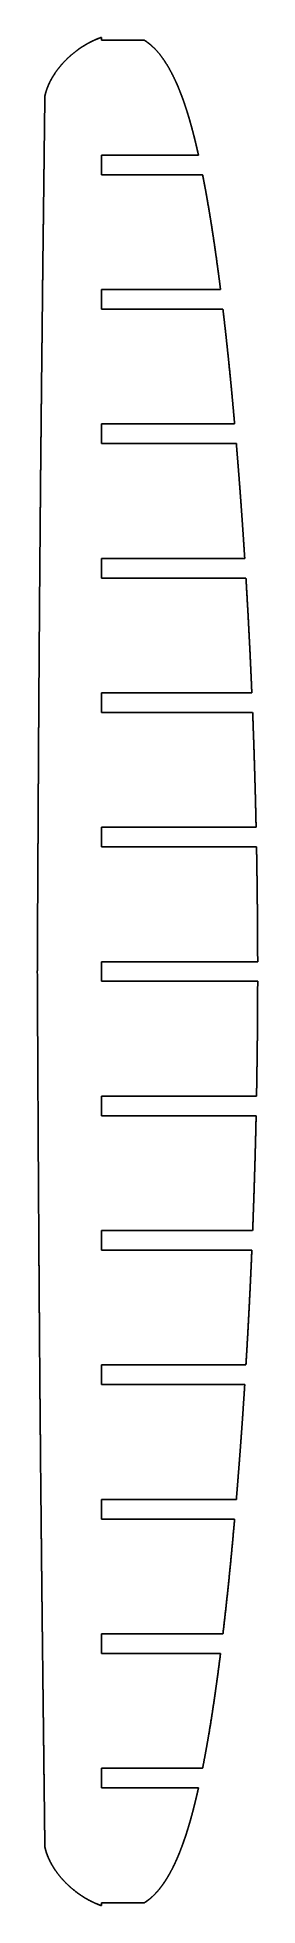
# Model space of a CAD drawing. Header units: metres. Extents: x 28 to 71, y -181 to 181.
import ezdxf

# ---------------------------------------------------------------- set-up
doc = ezdxf.new("R2010")
doc.units = ezdxf.units.M

msp = doc.modelspace()

# ---------------------------------------------------------------- linework, layer by layer
for p, q in [((40.28, 180.1, 275), (48.61, 180.1, 275)), ((40.28, 157.9, 275), (59.07, 157.9, 275)), ((40.28, 154.1, 275), (59.87, 154.1, 275)), ((40.28, 131.9, 275), (63.34, 131.9, 275)), ((40.28, 128.1, 275), (63.8, 128.1, 275)), ((40.28, 105.9, 275), (66.07, 105.9, 275)), ((40.28, 102.1, 275), (66.4, 102.1, 275)), ((40.28, 79.9, 275), (68.03, 79.9, 275)), ((40.28, 76.1, 275), (68.26, 76.1, 275)), ((40.28, 53.9, 275), (69.4, 53.9, 275)), ((40.28, 50.1, 275), (69.56, 50.1, 275)), ((40.28, 27.9, 275), (70.23, 27.9, 275)), ((40.28, 24.1, 275), (70.31, 24.1, 275)), ((40.28, 1.9, 275), (70.53, 1.9, 275)), ((40.28, -1.9, 275), (70.53, -1.9, 275)), ((40.28, -24.1, 275), (70.31, -24.1, 275)), ((40.28, -27.9, 275), (70.23, -27.9, 275)), ((40.28, -50.1, 275), (69.56, -50.1, 275)), ((40.28, -53.9, 275), (69.4, -53.9, 275)), ((40.28, -76.1, 275), (68.26, -76.1, 275)), ((40.28, -79.9, 275), (68.03, -79.9, 275)), ((40.28, -102.1, 275), (66.4, -102.1, 275)), ((40.28, -105.9, 275), (66.07, -105.9, 275)), ((40.28, -128.1, 275), (63.8, -128.1, 275)), ((40.28, -131.9, 275), (63.34, -131.9, 275)), ((40.28, -154.1, 275), (59.87, -154.1, 275)), ((40.28, -157.9, 275), (59.07, -157.9, 275)), ((40.28, -180.1, 275), (48.61, -180.1, 275))]:
    msp.add_line(p, q)
for points, knots in [([(40.28, 180.67, 275), (40.15, 180.62, 275), (40.02, 180.58, 275), (39.89, 180.53, 275), (39.76, 180.48, 275), (39.63, 180.43, 275), (39.5, 180.38, 275), (39.37, 180.33, 275), (38.67, 180.03, 275), (38.11, 179.76, 275), (37.56, 179.47, 275), (37.02, 179.16, 275), (36.5, 178.83, 275), (35.98, 178.48, 275), (35.48, 178.11, 275), (34.46, 177.29, 275), (33.94, 176.83, 275), (33.43, 176.36, 275), (32.95, 175.86, 275), (32.49, 175.34, 275), (32.05, 174.81, 275), (31.63, 174.25, 275), (30.92, 173.18, 275), (30.61, 172.67, 275), (30.32, 172.15, 275), (30.06, 171.61, 275), (29.83, 171.06, 275), (29.62, 170.5, 275), (29.46, 169.92, 275), (29.33, 169.34, 275)], [0, 0, 0, 0, 0, 0, 0, 0, 0, 0.067935, 0.067935, 0.067935, 0.067935, 0.067935, 0.067935, 0.067935, 0.371287, 0.371287, 0.371287, 0.371287, 0.371287, 0.371287, 0.371287, 0.708925, 0.708925, 0.708925, 0.708925, 0.708925, 0.708925, 0.708925, 1, 1, 1, 1, 1, 1, 1, 1, 1]), ([(59.07, 157.9, 275), (59.04, 158.02, 275), (59.02, 158.13, 275), (58.99, 158.25, 275), (58.96, 158.37, 275), (58.94, 158.48, 275), (58.91, 158.6, 275), (58.88, 158.71, 275), (58.76, 159.27, 275), (58.66, 159.7, 275), (58.55, 160.13, 275), (58.45, 160.55, 275), (58.35, 160.97, 275), (58.25, 161.38, 275), (58.14, 161.79, 275), (57.88, 162.79, 275), (57.72, 163.38, 275), (57.57, 163.95, 275), (57.41, 164.52, 275), (57.24, 165.07, 275), (57.08, 165.6, 275), (56.92, 166.13, 275), (56.59, 167.15, 275), (56.42, 167.66, 275), (56.25, 168.17, 275), (56.07, 168.68, 275), (55.88, 169.19, 275), (55.69, 169.69, 275), (55.49, 170.19, 275), (54.89, 171.67, 275), (54.46, 172.64, 275), (54, 173.6, 275), (53.5, 174.54, 275), (52.97, 175.46, 275), (52.39, 176.35, 275), (51.75, 177.2, 275), (50.78, 178.3, 275), (50.5, 178.59, 275), (50.21, 178.87, 275), (49.91, 179.15, 275), (49.6, 179.41, 275), (49.28, 179.65, 275), (48.95, 179.89, 275), (48.61, 180.1, 275)], [0, 0, 0, 0, 0, 0, 0, 0, 0, 0.031806, 0.031806, 0.031806, 0.031806, 0.031806, 0.031806, 0.031806, 0.151583, 0.151583, 0.151583, 0.151583, 0.151583, 0.151583, 0.151583, 0.331233, 0.331233, 0.331233, 0.331233, 0.331233, 0.331233, 0.331233, 0.510652, 0.510652, 0.510652, 0.510652, 0.510652, 0.510652, 0.510652, 0.86534, 0.86534, 0.86534, 0.86534, 0.86534, 0.86534, 0.86534, 1, 1, 1, 1, 1, 1, 1, 1, 1]), ([(29.33, 169.34, 275), (29.33, 169.34, 275), (29.33, 169.34, 275), (29.33, 169.34, 275), (29.33, 169.34, 275), (29.33, 169.34, 275), (29.33, 169.34, 275), (29.33, 169.34, 275), (29.33, 169.34, 275), (29.33, 169.34, 275), (29.33, 169.33, 275), (29.33, 169.33, 275), (29.33, 169.33, 275), (29.33, 169.32, 275), (29.33, 169.32, 275), (29.33, 169.3, 275), (29.33, 169.29, 275), (29.33, 169.28, 275), (29.33, 169.27, 275), (29.33, 169.26, 275), (29.33, 169.24, 275), (29.33, 169.22, 275), (29.33, 169.18, 275), (29.33, 169.15, 275), (29.32, 169.12, 275), (29.32, 169.09, 275), (29.32, 169.05, 275), (29.32, 169.01, 275), (29.32, 168.96, 275), (29.32, 168.84, 275), (29.32, 168.77, 275), (29.32, 168.7, 275), (29.32, 168.62, 275), (29.32, 168.55, 275), (29.32, 168.48, 275), (29.32, 168.4, 275), (29.31, 168.19, 275), (29.31, 168.04, 275), (29.31, 167.9, 275), (29.31, 167.75, 275), (29.31, 167.61, 275), (29.3, 167.46, 275), (29.3, 167.32, 275), (29.3, 166.95, 275), (29.3, 166.72, 275), (29.29, 166.5, 275), (29.29, 166.27, 275), (29.29, 166.05, 275), (29.28, 165.82, 275), (29.28, 165.59, 275), (29.27, 164.88, 275), (29.27, 164.39, 275), (29.26, 163.91, 275), (29.26, 163.42, 275), (29.25, 162.93, 275), (29.24, 162.44, 275), (29.24, 161.95, 275), (29.23, 161.12, 275), (29.22, 160.76, 275), (29.22, 160.4, 275), (29.21, 160.02, 275), (29.21, 159.63, 275), (29.21, 159.22, 275), (29.2, 158.81, 275), (29.19, 158.16, 275), (29.19, 157.94, 275), (29.19, 157.72, 275), (29.18, 157.5, 275), (29.18, 157.27, 275), (29.18, 157.04, 275), (29.18, 156.81, 275), (29.17, 156.27, 275), (29.17, 155.98, 275), (29.16, 155.69, 275), (29.16, 155.39, 275), (29.16, 155.1, 275), (29.15, 154.81, 275), (29.15, 154.51, 275), (29.13, 152.86, 275), (29.11, 151.5, 275), (29.1, 150.14, 275), (29.08, 148.78, 275), (29.06, 147.42, 275), (29.05, 146.06, 275), (29.03, 144.71, 275), (28.98, 140.75, 275), (28.95, 138.16, 275), (28.92, 135.57, 275), (28.89, 132.97, 275), (28.86, 130.38, 275), (28.84, 127.79, 275), (28.81, 125.19, 275), (28.75, 119.89, 275), (28.72, 117.17, 275), (28.69, 114.46, 275), (28.66, 111.74, 275), (28.63, 109.03, 275), (28.61, 106.31, 275), (28.58, 103.6, 275), (28.53, 98.87, 275), (28.51, 96.85, 275), (28.49, 94.83, 275), (28.47, 92.81, 275), (28.46, 90.79, 275), (28.44, 88.77, 275), (28.42, 86.75, 275), (28.39, 82.71, 275), (28.37, 80.69, 275), (28.35, 78.67, 275), (28.34, 76.65, 275), (28.32, 74.63, 275), (28.3, 72.61, 275), (28.29, 70.59, 275), (28.24, 63.95, 275), (28.21, 59.32, 275), (28.17, 54.7, 275), (28.14, 50.07, 275), (28.11, 45.45, 275), (28.09, 40.83, 275), (28.06, 36.2, 275), (28.02, 29.9, 275), (28.01, 28.23, 275), (28, 26.56, 275), (28, 24.88, 275), (27.99, 23.21, 275), (27.98, 21.54, 275), (27.97, 19.86, 275), (27.96, 17.6, 275), (27.95, 17.02, 275), (27.95, 16.45, 275), (27.95, 15.89, 275), (27.94, 15.35, 275), (27.94, 14.82, 275), (27.94, 14.31, 275), (27.93, 13.3, 275), (27.93, 12.82, 275), (27.93, 12.34, 275), (27.93, 11.89, 275), (27.92, 11.44, 275), (27.92, 11, 275), (27.92, 10.58, 275), (27.91, 9.54, 275), (27.91, 8.91, 275), (27.91, 8.27, 275), (27.9, 7.64, 275), (27.9, 7.01, 275), (27.9, 6.38, 275), (27.89, 5.74, 275), (27.89, 4.79, 275), (27.89, 4.48, 275), (27.89, 4.17, 275), (27.88, 3.85, 275), (27.88, 3.54, 275), (27.88, 3.22, 275), (27.88, 2.91, 275), (27.88, 2.45, 275), (27.88, 2.3, 275), (27.88, 2.15, 275), (27.88, 2.01, 275), (27.87, 1.86, 275), (27.87, 1.71, 275), (27.87, 1.56, 275), (27.87, 1.32, 275), (27.87, 1.22, 275), (27.87, 1.12, 275), (27.87, 1.02, 275), (27.87, 0.92, 275), (27.87, 0.82, 275), (27.87, 0.72, 275), (27.87, 0.57, 275), (27.87, 0.52, 275), (27.87, 0.47, 275), (27.87, 0.42, 275), (27.87, 0.37, 275), (27.87, 0.32, 275), (27.87, 0.27, 275), (27.87, 0.19, 275), (27.87, 0.17, 275), (27.87, 0.14, 275), (27.87, 0.12, 275), (27.87, 0.1, 275), (27.87, 0.07, 275), (27.86, 0.05, 275), (27.86, 0.03, 275), (27.86, 0.02, 275), (27.86, 0.01, 275), (27.86, 0.01, 275), (27.86, 0, 275), (27.86, 0, 275), (27.86, 0, 275), (27.86, 0, 275), (27.86, 0, 275), (27.86, 0, 275), (27.86, 0, 275), (27.86, 0, 275), (27.86, 0, 275), (27.86, 0, 275), (27.86, -0.01, 275), (27.86, -0.01, 275), (27.86, -0.02, 275), (27.86, -0.02, 275), (27.86, -0.03, 275), (27.86, -0.04, 275), (27.86, -0.05, 275), (27.87, -0.08, 275), (27.87, -0.09, 275), (27.87, -0.11, 275), (27.87, -0.13, 275), (27.87, -0.15, 275), (27.87, -0.18, 275), (27.87, -0.2, 275), (27.87, -0.26, 275), (27.87, -0.29, 275), (27.87, -0.33, 275), (27.87, -0.36, 275), (27.87, -0.4, 275), (27.87, -0.44, 275), (27.87, -0.48, 275), (27.87, -0.58, 275), (27.87, -0.63, 275), (27.87, -0.68, 275), (27.87, -0.74, 275), (27.87, -0.8, 275), (27.87, -0.87, 275), (27.87, -0.94, 275), (27.87, -1.15, 275), (27.87, -1.3, 275), (27.87, -1.44, 275), (27.87, -1.59, 275), (27.87, -1.73, 275), (27.87, -1.88, 275), (27.88, -2.02, 275), (27.88, -2.39, 275), (27.88, -2.62, 275), (27.88, -2.84, 275), (27.88, -3.07, 275), (27.88, -3.29, 275), (27.88, -3.52, 275), (27.88, -3.74, 275), (27.89, -4.46, 275), (27.89, -4.95, 275), (27.89, -5.43, 275), (27.9, -5.92, 275), (27.9, -6.41, 275), (27.9, -6.9, 275), (27.9, -7.39, 275), (27.91, -8.22, 275), (27.91, -8.57, 275), (27.91, -8.94, 275), (27.91, -9.32, 275), (27.92, -9.71, 275), (27.92, -10.12, 275), (27.92, -10.53, 275), (27.92, -11.18, 275), (27.92, -11.39, 275), (27.93, -11.62, 275), (27.93, -11.84, 275), (27.93, -12.07, 275), (27.93, -12.3, 275), (27.93, -12.53, 275), (27.93, -13.06, 275), (27.93, -13.36, 275), (27.94, -13.65, 275), (27.94, -13.94, 275), (27.94, -14.24, 275), (27.94, -14.53, 275), (27.94, -14.83, 275), (27.95, -16.48, 275), (27.96, -17.84, 275), (27.96, -19.2, 275), (27.97, -20.56, 275), (27.98, -21.91, 275), (27.99, -23.27, 275), (27.99, -24.63, 275), (28.02, -28.58, 275), (28.03, -31.18, 275), (28.04, -33.77, 275), (28.06, -36.36, 275), (28.07, -38.96, 275), (28.09, -41.55, 275), (28.11, -44.14, 275), (28.14, -49.45, 275), (28.16, -52.16, 275), (28.18, -54.88, 275), (28.19, -57.59, 275), (28.21, -60.31, 275), (28.23, -63.02, 275), (28.25, -65.74, 275), (28.29, -70.47, 275), (28.3, -72.49, 275), (28.32, -74.51, 275), (28.33, -76.53, 275), (28.35, -78.55, 275), (28.37, -80.57, 275), (28.38, -82.59, 275), (28.42, -86.63, 275), (28.44, -88.65, 275), (28.46, -90.67, 275), (28.47, -92.69, 275), (28.49, -94.7, 275), (28.51, -96.72, 275), (28.53, -98.74, 275), (28.6, -105.39, 275), (28.64, -110.01, 275), (28.69, -114.64, 275), (28.74, -119.26, 275), (28.79, -123.89, 275), (28.84, -128.51, 275), (28.9, -133.14, 275), (28.97, -139.43, 275), (28.99, -141.11, 275), (29.01, -142.78, 275), (29.03, -144.45, 275), (29.05, -146.13, 275), (29.07, -147.8, 275), (29.09, -149.47, 275), (29.12, -151.74, 275), (29.12, -152.32, 275), (29.13, -152.89, 275), (29.14, -153.45, 275), (29.14, -153.99, 275), (29.15, -154.52, 275), (29.15, -155.03, 275), (29.17, -156.03, 275), (29.17, -156.52, 275), (29.18, -156.99, 275), (29.18, -157.45, 275), (29.19, -157.9, 275), (29.19, -158.33, 275), (29.2, -158.76, 275), (29.21, -159.8, 275), (29.22, -160.43, 275), (29.23, -161.06, 275), (29.24, -161.7, 275), (29.24, -162.33, 275), (29.25, -162.96, 275), (29.26, -163.6, 275), (29.27, -164.54, 275), (29.27, -164.86, 275), (29.28, -165.17, 275), (29.28, -165.49, 275), (29.28, -165.8, 275), (29.29, -166.12, 275), (29.29, -166.43, 275), (29.3, -166.89, 275), (29.3, -167.04, 275), (29.3, -167.19, 275), (29.3, -167.33, 275), (29.3, -167.48, 275), (29.31, -167.63, 275), (29.31, -167.78, 275), (29.31, -168.02, 275), (29.31, -168.12, 275), (29.31, -168.22, 275), (29.32, -168.32, 275), (29.32, -168.42, 275), (29.32, -168.52, 275), (29.32, -168.62, 275), (29.32, -168.77, 275), (29.32, -168.82, 275), (29.32, -168.87, 275), (29.32, -168.92, 275), (29.32, -168.97, 275), (29.32, -169.02, 275), (29.32, -169.07, 275), (29.33, -169.15, 275), (29.33, -169.17, 275), (29.33, -169.2, 275), (29.33, -169.22, 275), (29.33, -169.24, 275), (29.33, -169.27, 275), (29.33, -169.29, 275), (29.33, -169.31, 275), (29.33, -169.32, 275), (29.33, -169.32, 275), (29.33, -169.32, 275), (29.33, -169.33, 275), (29.33, -169.33, 275), (29.33, -169.33, 275), (29.33, -169.34, 275), (29.33, -169.34, 275), (29.33, -169.34, 275), (29.33, -169.34, 275), (29.33, -169.34, 275), (29.33, -169.34, 275), (29.33, -169.34, 275), (29.33, -169.34, 275)], [0, 0, 0, 0, 0, 0, 0, 0, 0, 0.002153, 0.002153, 0.002153, 0.002153, 0.002153, 0.002153, 0.002153, 0.004394, 0.004394, 0.004394, 0.004394, 0.004394, 0.004394, 0.004394, 0.006859, 0.006859, 0.006859, 0.006859, 0.006859, 0.006859, 0.006859, 0.009549, 0.009549, 0.009549, 0.009549, 0.009549, 0.009549, 0.009549, 0.013493, 0.013493, 0.013493, 0.013493, 0.013493, 0.013493, 0.013493, 0.021188, 0.021188, 0.021188, 0.021188, 0.021188, 0.021188, 0.021188, 0.033198, 0.033198, 0.033198, 0.033198, 0.033198, 0.033198, 0.033198, 0.059119, 0.059119, 0.059119, 0.059119, 0.059119, 0.059119, 0.059119, 0.077404, 0.077404, 0.077404, 0.077404, 0.077404, 0.077404, 0.077404, 0.086546, 0.086546, 0.086546, 0.086546, 0.086546, 0.086546, 0.086546, 0.09784, 0.09784, 0.09784, 0.09784, 0.09784, 0.09784, 0.09784, 0.150116, 0.150116, 0.150116, 0.150116, 0.150116, 0.150116, 0.150116, 0.24985, 0.24985, 0.24985, 0.24985, 0.24985, 0.24985, 0.24985, 0.35424, 0.35424, 0.35424, 0.35424, 0.35424, 0.35424, 0.35424, 0.431902, 0.431902, 0.431902, 0.431902, 0.431902, 0.431902, 0.431902, 0.509574, 0.509574, 0.509574, 0.509574, 0.509574, 0.509574, 0.509574, 0.687406, 0.687406, 0.687406, 0.687406, 0.687406, 0.687406, 0.687406, 0.751763, 0.751763, 0.751763, 0.751763, 0.751763, 0.751763, 0.751763, 0.774614, 0.774614, 0.774614, 0.774614, 0.774614, 0.774614, 0.774614, 0.797467, 0.797467, 0.797467, 0.797467, 0.797467, 0.797467, 0.797467, 0.832905, 0.832905, 0.832905, 0.832905, 0.832905, 0.832905, 0.832905, 0.850501, 0.850501, 0.850501, 0.850501, 0.850501, 0.850501, 0.850501, 0.858779, 0.858779, 0.858779, 0.858779, 0.858779, 0.858779, 0.858779, 0.864407, 0.864407, 0.864407, 0.864407, 0.864407, 0.864407, 0.864407, 0.867316, 0.867316, 0.867316, 0.867316, 0.867316, 0.867316, 0.867316, 0.868831, 0.868831, 0.868831, 0.868831, 0.868831, 0.868831, 0.868831, 0.869613, 0.869613, 0.869613, 0.869613, 0.869613, 0.869613, 0.869613, 0.870404, 0.870404, 0.870404, 0.870404, 0.870404, 0.870404, 0.870404, 0.871042, 0.871042, 0.871042, 0.871042, 0.871042, 0.871042, 0.871042, 0.87168, 0.87168, 0.87168, 0.87168, 0.87168, 0.87168, 0.87168, 0.87226, 0.87226, 0.87226, 0.87226, 0.87226, 0.87226, 0.87226, 0.872841, 0.872841, 0.872841, 0.872841, 0.872841, 0.872841, 0.872841, 0.873982, 0.873982, 0.873982, 0.873982, 0.873982, 0.873982, 0.873982, 0.875764, 0.875764, 0.875764, 0.875764, 0.875764, 0.875764, 0.875764, 0.87961, 0.87961, 0.87961, 0.87961, 0.87961, 0.87961, 0.87961, 0.882323, 0.882323, 0.882323, 0.882323, 0.882323, 0.882323, 0.882323, 0.883679, 0.883679, 0.883679, 0.883679, 0.883679, 0.883679, 0.883679, 0.885355, 0.885355, 0.885355, 0.885355, 0.885355, 0.885355, 0.885355, 0.893111, 0.893111, 0.893111, 0.893111, 0.893111, 0.893111, 0.893111, 0.907909, 0.907909, 0.907909, 0.907909, 0.907909, 0.907909, 0.907909, 0.923398, 0.923398, 0.923398, 0.923398, 0.923398, 0.923398, 0.923398, 0.934922, 0.934922, 0.934922, 0.934922, 0.934922, 0.934922, 0.934922, 0.946447, 0.946447, 0.946447, 0.946447, 0.946447, 0.946447, 0.946447, 0.972838, 0.972838, 0.972838, 0.972838, 0.972838, 0.972838, 0.972838, 0.982388, 0.982388, 0.982388, 0.982388, 0.982388, 0.982388, 0.982388, 0.98578, 0.98578, 0.98578, 0.98578, 0.98578, 0.98578, 0.98578, 0.989171, 0.989171, 0.989171, 0.989171, 0.989171, 0.989171, 0.989171, 0.994431, 0.994431, 0.994431, 0.994431, 0.994431, 0.994431, 0.994431, 0.997042, 0.997042, 0.997042, 0.997042, 0.997042, 0.997042, 0.997042, 0.99827, 0.99827, 0.99827, 0.99827, 0.99827, 0.99827, 0.99827, 0.999106, 0.999106, 0.999106, 0.999106, 0.999106, 0.999106, 0.999106, 0.999537, 0.999537, 0.999537, 0.999537, 0.999537, 0.999537, 0.999537, 0.999762, 0.999762, 0.999762, 0.999762, 0.999762, 0.999762, 0.999762, 0.999847, 0.999847, 0.999847, 0.999847, 0.999847, 0.999847, 0.999847, 1, 1, 1, 1, 1, 1, 1, 1, 1]), ([(63.34, 131.9, 275), (63.26, 132.53, 275), (63.18, 133.16, 275), (63.1, 133.79, 275), (63.02, 134.42, 275), (62.93, 135.05, 275), (62.85, 135.67, 275), (62.76, 136.3, 275), (62.48, 138.41, 275), (62.27, 139.88, 275), (62.05, 141.35, 275), (61.83, 142.83, 275), (61.6, 144.3, 275), (61.37, 145.77, 275), (61.12, 147.23, 275), (60.75, 149.38, 275), (60.63, 150.05, 275), (60.51, 150.73, 275), (60.39, 151.4, 275), (60.26, 152.08, 275), (60.13, 152.75, 275), (60, 153.43, 275), (59.87, 154.1, 275)], [0, 0, 0, 0, 0, 0, 0, 0, 0, 0.225758, 0.225758, 0.225758, 0.225758, 0.225758, 0.225758, 0.225758, 0.755694, 0.755694, 0.755694, 0.755694, 0.755694, 0.755694, 0.755694, 1, 1, 1, 1, 1, 1, 1, 1, 1]), ([(66.07, 105.9, 275), (65.95, 107.24, 275), (65.83, 108.58, 275), (65.71, 109.92, 275), (65.59, 111.25, 275), (65.46, 112.59, 275), (65.33, 113.93, 275), (65.2, 115.27, 275), (64.92, 118.04, 275), (64.77, 119.48, 275), (64.62, 120.92, 275), (64.46, 122.36, 275), (64.3, 123.79, 275), (64.14, 125.23, 275), (63.98, 126.66, 275), (63.8, 128.1, 275)], [0, 0, 0, 0, 0, 0, 0, 0, 0, 0.481874, 0.481874, 0.481874, 0.481874, 0.481874, 0.481874, 0.481874, 1, 1, 1, 1, 1, 1, 1, 1, 1]), ([(68.03, 79.9, 275), (67.94, 81.21, 275), (67.86, 82.51, 275), (67.77, 83.82, 275), (67.68, 85.12, 275), (67.59, 86.43, 275), (67.5, 87.73, 275), (67.41, 89.04, 275), (67.27, 90.95, 275), (67.23, 91.55, 275), (67.18, 92.16, 275), (67.14, 92.76, 275), (67.09, 93.36, 275), (67.05, 93.97, 275), (67, 94.57, 275), (66.89, 96.04, 275), (66.82, 96.91, 275), (66.75, 97.77, 275), (66.68, 98.64, 275), (66.61, 99.5, 275), (66.54, 100.37, 275), (66.47, 101.23, 275), (66.4, 102.1, 275)], [0, 0, 0, 0, 0, 0, 0, 0, 0, 0.470279, 0.470279, 0.470279, 0.470279, 0.470279, 0.470279, 0.470279, 0.68786, 0.68786, 0.68786, 0.68786, 0.68786, 0.68786, 0.68786, 1, 1, 1, 1, 1, 1, 1, 1, 1]), ([(69.4, 53.9, 275), (69.3, 56.4, 275), (69.18, 58.9, 275), (69.07, 61.4, 275), (68.94, 63.9, 275), (68.82, 66.4, 275), (68.68, 68.9, 275), (68.54, 71.4, 275), (68.38, 74.18, 275), (68.36, 74.45, 275), (68.35, 74.73, 275), (68.33, 75, 275), (68.31, 75.28, 275), (68.3, 75.55, 275), (68.28, 75.83, 275), (68.26, 76.1, 275)], [0, 0, 0, 0, 0, 0, 0, 0, 0, 0.900917, 0.900917, 0.900917, 0.900917, 0.900917, 0.900917, 0.900917, 1, 1, 1, 1, 1, 1, 1, 1, 1]), ([(70.53, 1.9, 275), (70.53, 2.42, 275), (70.53, 2.93, 275), (70.53, 3.45, 275), (70.53, 3.97, 275), (70.53, 4.49, 275), (70.52, 5, 275), (70.52, 5.52, 275), (70.51, 8.29, 275), (70.49, 10.55, 275), (70.47, 12.81, 275), (70.45, 15.07, 275), (70.42, 17.33, 275), (70.39, 19.58, 275), (70.35, 21.84, 275), (70.31, 24.1, 275)], [0, 0, 0, 0, 0, 0, 0, 0, 0, 0.186311, 0.186311, 0.186311, 0.186311, 0.186311, 0.186311, 0.186311, 1, 1, 1, 1, 1, 1, 1, 1, 1]), ([(70.31, -24.1, 275), (70.35, -21.8, 275), (70.39, -19.51, 275), (70.42, -17.21, 275), (70.45, -14.92, 275), (70.48, -12.62, 275), (70.5, -10.33, 275), (70.51, -8.03, 275), (70.52, -5.26, 275), (70.52, -4.78, 275), (70.53, -4.3, 275), (70.53, -3.82, 275), (70.53, -3.34, 275), (70.53, -2.86, 275), (70.53, -2.38, 275), (70.53, -1.9, 275)], [0, 0, 0, 0, 0, 0, 0, 0, 0, 0.827208, 0.827208, 0.827208, 0.827208, 0.827208, 0.827208, 0.827208, 1, 1, 1, 1, 1, 1, 1, 1, 1]), ([(66.4, -102.1, 275), (66.46, -101.39, 275), (66.52, -100.68, 275), (66.57, -99.97, 275), (66.63, -99.27, 275), (66.69, -98.56, 275), (66.74, -97.85, 275), (66.8, -97.14, 275), (66.9, -95.81, 275), (66.95, -95.2, 275), (67, -94.58, 275), (67.05, -93.96, 275), (67.09, -93.34, 275), (67.14, -92.72, 275), (67.19, -92.1, 275), (67.28, -90.85, 275), (67.32, -90.23, 275), (67.37, -89.61, 275), (67.41, -88.99, 275), (67.46, -88.37, 275), (67.5, -87.74, 275), (67.55, -87.12, 275), (67.65, -85.67, 275), (67.7, -84.85, 275), (67.76, -84.02, 275), (67.81, -83.2, 275), (67.87, -82.37, 275), (67.92, -81.55, 275), (67.98, -80.72, 275), (68.03, -79.9, 275)], [0, 0, 0, 0, 0, 0, 0, 0, 0, 0.256745, 0.256745, 0.256745, 0.256745, 0.256745, 0.256745, 0.256745, 0.480487, 0.480487, 0.480487, 0.480487, 0.480487, 0.480487, 0.480487, 0.704231, 0.704231, 0.704231, 0.704231, 0.704231, 0.704231, 0.704231, 1, 1, 1, 1, 1, 1, 1, 1, 1]), ([(63.8, -128.1, 275), (64.1, -125.63, 275), (64.38, -123.16, 275), (64.65, -120.68, 275), (64.91, -118.21, 275), (65.16, -115.73, 275), (65.4, -113.26, 275), (65.63, -110.78, 275), (65.88, -108, 275), (65.91, -107.7, 275), (65.94, -107.4, 275), (65.96, -107.1, 275), (65.99, -106.8, 275), (66.02, -106.5, 275), (66.04, -106.2, 275), (66.07, -105.9, 275)], [0, 0, 0, 0, 0, 0, 0, 0, 0, 0.892009, 0.892009, 0.892009, 0.892009, 0.892009, 0.892009, 0.892009, 1, 1, 1, 1, 1, 1, 1, 1, 1]), ([(59.87, -154.1, 275), (60.05, -153.15, 275), (60.24, -152.19, 275), (60.42, -151.24, 275), (60.59, -150.29, 275), (60.76, -149.33, 275), (60.93, -148.37, 275), (61.09, -147.42, 275), (61.55, -144.65, 275), (61.83, -142.83, 275), (62.11, -141.01, 275), (62.37, -139.19, 275), (62.63, -137.37, 275), (62.87, -135.55, 275), (63.11, -133.72, 275), (63.34, -131.9, 275)], [0, 0, 0, 0, 0, 0, 0, 0, 0, 0.345501, 0.345501, 0.345501, 0.345501, 0.345501, 0.345501, 0.345501, 1, 1, 1, 1, 1, 1, 1, 1, 1]), ([(48.61, -180.1, 275), (48.73, -180.02, 275), (48.85, -179.95, 275), (48.97, -179.87, 275), (49.08, -179.79, 275), (49.2, -179.7, 275), (49.31, -179.62, 275), (49.42, -179.53, 275), (49.8, -179.23, 275), (50.06, -179.01, 275), (50.31, -178.78, 275), (50.55, -178.54, 275), (50.78, -178.3, 275), (51.01, -178.04, 275), (51.23, -177.79, 275), (51.83, -177.06, 275), (52.19, -176.58, 275), (52.53, -176.08, 275), (52.86, -175.57, 275), (53.17, -175.06, 275), (53.47, -174.53, 275), (53.75, -174, 275), (54.31, -172.91, 275), (54.58, -172.34, 275), (54.84, -171.77, 275), (55.09, -171.19, 275), (55.33, -170.61, 275), (55.56, -170.03, 275), (55.78, -169.44, 275), (56.11, -168.54, 275), (56.22, -168.23, 275), (56.33, -167.91, 275), (56.44, -167.58, 275), (56.56, -167.25, 275), (56.67, -166.91, 275), (56.78, -166.57, 275), (57.01, -165.81, 275), (57.14, -165.4, 275), (57.27, -164.98, 275), (57.39, -164.57, 275), (57.51, -164.15, 275), (57.62, -163.73, 275), (57.74, -163.31, 275), (58.02, -162.27, 275), (58.18, -161.65, 275), (58.33, -161.03, 275), (58.49, -160.4, 275), (58.64, -159.78, 275), (58.78, -159.15, 275), (58.93, -158.53, 275), (59.07, -157.9, 275)], [0, 0, 0, 0, 0, 0, 0, 0, 0, 0.046926, 0.046926, 0.046926, 0.046926, 0.046926, 0.046926, 0.046926, 0.159688, 0.159688, 0.159688, 0.159688, 0.159688, 0.159688, 0.159688, 0.359481, 0.359481, 0.359481, 0.359481, 0.359481, 0.359481, 0.359481, 0.567847, 0.567847, 0.567847, 0.567847, 0.567847, 0.567847, 0.567847, 0.677189, 0.677189, 0.677189, 0.677189, 0.677189, 0.677189, 0.677189, 0.807187, 0.807187, 0.807187, 0.807187, 0.807187, 0.807187, 0.807187, 1, 1, 1, 1, 1, 1, 1, 1, 1]), ([(29.33, -169.34, 275), (29.4, -169.69, 275), (29.5, -170.03, 275), (29.6, -170.37, 275), (29.71, -170.71, 275), (29.84, -171.04, 275), (29.98, -171.37, 275), (30.13, -171.69, 275), (30.7, -172.85, 275), (31.18, -173.66, 275), (31.71, -174.43, 275), (32.3, -175.17, 275), (32.93, -175.87, 275), (33.59, -176.53, 275), (34.29, -177.15, 275), (35.51, -178.13, 275), (36.01, -178.49, 275), (36.52, -178.85, 275), (37.05, -179.18, 275), (37.59, -179.49, 275), (38.14, -179.78, 275), (38.7, -180.04, 275), (39.4, -180.34, 275), (39.52, -180.39, 275), (39.65, -180.44, 275), (39.77, -180.49, 275), (39.9, -180.54, 275), (40.03, -180.58, 275), (40.15, -180.63, 275), (40.28, -180.67, 275)], [0, 0, 0, 0, 0, 0, 0, 0, 0, 0.00715964, 0.00715964, 0.00715964, 0.00715964, 0.00715964, 0.00715964, 0.00715964, 0.02602228, 0.02602228, 0.02602228, 0.02602228, 0.02602228, 0.02602228, 0.02602228, 0.03853295, 0.03853295, 0.03853295, 0.03853295, 0.03853295, 0.03853295, 0.03853295, 0.04123764, 0.04123764, 0.04123764, 0.04123764, 0.04123764, 0.04123764, 0.04123764, 0.04123764, 0.04123764])]:
    msp.add_open_spline(points, degree=8, knots=knots)
for points, degree in [([(40.28, 180.67, 275), (40.28, 180.1, 275)], 1), ([(40.28, 157.9, 275), (40.28, 154.1, 275)], 1), ([(40.28, 131.9, 275), (40.28, 128.1, 275)], 1), ([(40.28, 105.9, 275), (40.28, 102.1, 275)], 1), ([(40.28, 79.9, 275), (40.28, 76.1, 275)], 1), ([(40.28, 53.9, 275), (40.28, 50.1, 275)], 1), ([(70.23, 27.9, 275), (70.17, 30.68, 275), (70.1, 33.45, 275), (70.03, 36.23, 275), (69.95, 39, 275), (69.86, 41.78, 275), (69.77, 44.55, 275), (69.67, 47.33, 275), (69.56, 50.1, 275)], 8), ([(40.28, 27.9, 275), (40.28, 24.1, 275)], 1), ([(40.28, 1.9, 275), (40.28, 0, 275)], 1), ([(40.28, -1.9, 275), (40.28, 0, 275)], 1), ([(40.28, -27.9, 275), (40.28, -24.1, 275)], 1), ([(69.56, -50.1, 275), (69.67, -47.33, 275), (69.77, -44.55, 275), (69.86, -41.78, 275), (69.95, -39, 275), (70.03, -36.23, 275), (70.11, -33.45, 275), (70.17, -30.68, 275), (70.23, -27.9, 275)], 8), ([(40.28, -53.9, 275), (40.28, -50.1, 275)], 1), ([(68.26, -76.1, 275), (68.43, -73.33, 275), (68.59, -70.55, 275), (68.75, -67.78, 275), (68.89, -65, 275), (69.03, -62.23, 275), (69.16, -59.45, 275), (69.29, -56.68, 275), (69.4, -53.9, 275)], 8), ([(40.28, -79.9, 275), (40.28, -76.1, 275)], 1), ([(40.28, -105.9, 275), (40.28, -102.1, 275)], 1), ([(40.28, -131.9, 275), (40.28, -128.1, 275)], 1), ([(40.28, -157.9, 275), (40.28, -154.1, 275)], 1), ([(40.28, -180.67, 275), (40.28, -180.1, 275)], 1)]:
    msp.add_open_spline(points, degree=degree)

doc.saveas('drawing.dxf')
